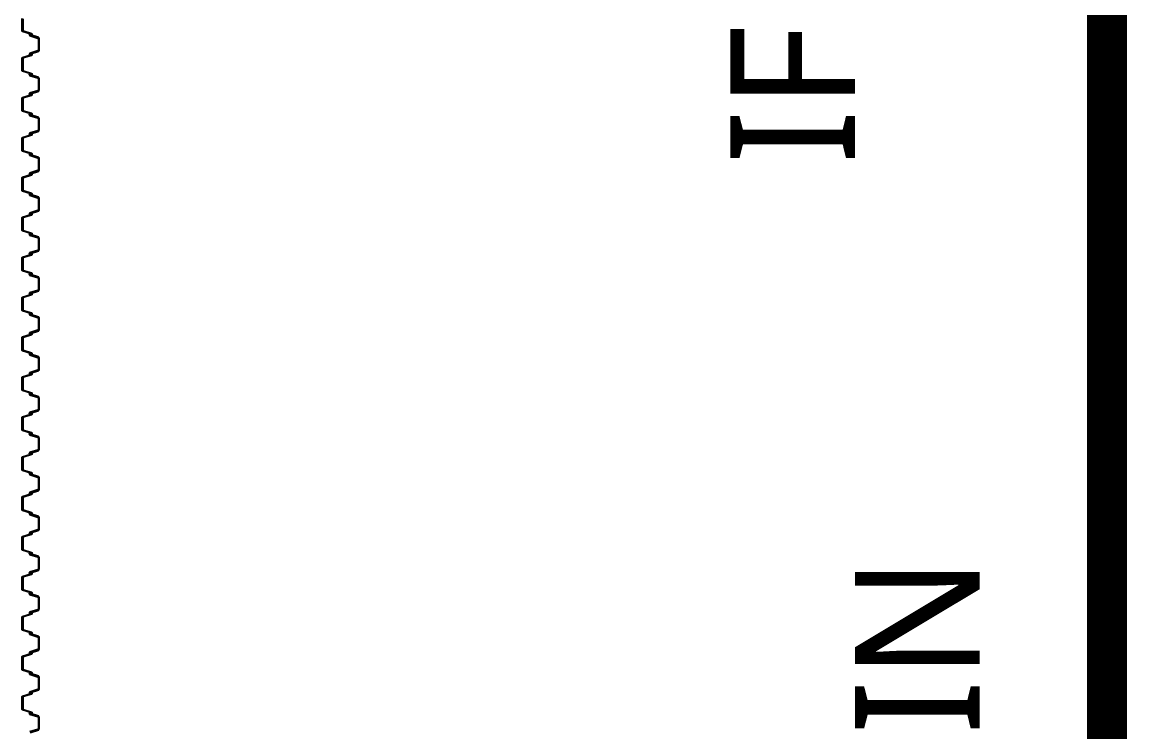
# Model space of a CAD drawing. Header units: millimetres. Extents: x -383953 to 676589, y -101685 to 196247.
# Drawn here: x 196050 to 218200, y 10132 to 24358 of the extents above; entities that cross this region are included whole.
import ezdxf
from ezdxf.enums import TextEntityAlignment as Align

# ---------------------------------------------------------------- set-up
doc = ezdxf.new("R2010")
doc.units = ezdxf.units.MM
doc.layers.add('C-TEXT', color=7, linetype='Continuous')
doc.layers.add('SHEET Pile', color=2, linetype='Continuous')
doc.layers.add('NDC_S_DIM', color=1, linetype='Continuous', lineweight=15)
doc.styles.add('JY-T', font='malgun.ttf')

msp = doc.modelspace()

# ---------------------------------------------------------------- linework, layer by layer
at = {"layer": 'NDC_S_DIM', "ltscale": 100, "const_width": 800}
msp.add_lwpolyline([(217800, 28200), (217800, 19200.4)], dxfattribs=at)
at = {"layer": 'NDC_S_DIM', "color": 2, "ltscale": 100, "const_width": 800}
msp.add_lwpolyline([(217800, 19200), (217800, -400), (199400, -400)], dxfattribs=at)
at = {"layer": 'SHEET Pile'}
for points in [[(196062.8, 24424.1), (196062.8, 24195.9, 0.2992329), (196072.5, 24181), (196236, 24130.8, -0.2992329), (196245.5, 24116.4), (196245.5, 24109, -0.5351003), (196225.1, 24095.2), (196209, 24100.9, -0.2992329), (196207.2, 24103.6), (196207.2, 24111, -0.5393699), (196211.4, 24113.7), (196228.6, 24106.3, 0.5393699), (196232.8, 24109), (196232.8, 24116.4, 0.2992329), (196231, 24119.1), (196059.8, 24172.6, -0.2992329), (196050, 24187.5), (196050, 24432.5, -0.2992329)], [(196204.3, 24089), (196367.5, 24039, -0.2992329), (196377.2, 24024.1), (196377.2, 23795.9, -0.2992329), (196367.5, 23781), (196204, 23730.8, 0.2992329), (196194.5, 23716.4), (196194.5, 23709, 0.5351003), (196214.9, 23695.2), (196231, 23700.9, 0.2992329), (196232.8, 23703.6), (196232.8, 23711, 0.5393699), (196228.6, 23713.7), (196211.4, 23706.3, -0.5393699), (196207.2, 23709), (196207.2, 23716.4, -0.2992329), (196209, 23719.1), (196380.2, 23772.6, 0.2992329), (196390, 23787.5), (196390, 24032.5, 0.2992329), (196380.2, 24047.4), (196209, 24100.9, -0.2992329), (196207.2, 24103.6), (196207.2, 24111, -0.5393699), (196211.4, 24113.7), (196228.6, 24106.3, 0.5393699), (196232.8, 24109), (196232.8, 24116.4, 0.2992329), (196231, 24119.1), (196214.9, 24124.8, 0.5351003), (196194.5, 24111), (196194.5, 24103.6, 0.2992329), (196204, 24089.2)], [(196235.7, 23689), (196072.5, 23639, 0.2992329), (196062.8, 23624.1), (196062.8, 23395.9, 0.2992329), (196072.5, 23381), (196236, 23330.8, -0.2992329), (196245.5, 23316.4), (196245.5, 23309, -0.5351003), (196225.1, 23295.2), (196209, 23300.9, -0.2992329), (196207.2, 23303.6), (196207.2, 23311, -0.5393699), (196211.4, 23313.7), (196228.6, 23306.3, 0.5393699), (196232.8, 23309), (196232.8, 23316.4, 0.2992329), (196231, 23319.1), (196059.8, 23372.6, -0.2992329), (196050, 23387.5), (196050, 23632.5, -0.2992329), (196059.8, 23647.4), (196231, 23700.9, 0.2992329), (196232.8, 23703.6), (196232.8, 23711, 0.5393699), (196228.6, 23713.7), (196211.4, 23706.3, -0.5393699), (196207.2, 23709), (196207.2, 23716.4, -0.2992329), (196209, 23719.1), (196225.1, 23724.8, -0.5351003), (196245.5, 23711), (196245.5, 23703.6, -0.2992329), (196236, 23689.2)], [(196204.3, 23289), (196367.5, 23239, -0.2992329), (196377.2, 23224.1), (196377.2, 22995.9, -0.2992329), (196367.5, 22981), (196204, 22930.8, 0.2992329), (196194.5, 22916.4), (196194.5, 22909, 0.5351003), (196214.9, 22895.2), (196231, 22900.9, 0.2992329), (196232.8, 22903.6), (196232.8, 22911, 0.5393699), (196228.6, 22913.7), (196211.4, 22906.3, -0.5393699), (196207.2, 22909), (196207.2, 22916.4, -0.2992329), (196209, 22919.1), (196380.2, 22972.6, 0.2992329), (196390, 22987.5), (196390, 23232.5, 0.2992329), (196380.2, 23247.4), (196209, 23300.9, -0.2992329), (196207.2, 23303.6), (196207.2, 23311, -0.5393699), (196211.4, 23313.7), (196228.6, 23306.3, 0.5393699), (196232.8, 23309), (196232.8, 23316.4, 0.2992329), (196231, 23319.1), (196214.9, 23324.8, 0.5351003), (196194.5, 23311), (196194.5, 23303.6, 0.2992329), (196204, 23289.2)], [(196235.7, 22889), (196072.5, 22839, 0.2992329), (196062.8, 22824.1), (196062.8, 22595.9, 0.2992329), (196072.5, 22581), (196236, 22530.8, -0.2992329), (196245.5, 22516.4), (196245.5, 22509, -0.5351003), (196225.1, 22495.2), (196209, 22500.9, -0.2992329), (196207.2, 22503.6), (196207.2, 22511, -0.5393699), (196211.4, 22513.7), (196228.6, 22506.3, 0.5393699), (196232.8, 22509), (196232.8, 22516.4, 0.2992329), (196231, 22519.1), (196059.8, 22572.6, -0.2992329), (196050, 22587.5), (196050, 22832.5, -0.2992329), (196059.8, 22847.4), (196231, 22900.9, 0.2992329), (196232.8, 22903.6), (196232.8, 22911, 0.5393699), (196228.6, 22913.7), (196211.4, 22906.3, -0.5393699), (196207.2, 22909), (196207.2, 22916.4, -0.2992329), (196209, 22919.1), (196225.1, 22924.8, -0.5351003), (196245.5, 22911), (196245.5, 22903.6, -0.2992329), (196236, 22889.2)], [(196204.3, 22489), (196367.5, 22439, -0.2992329), (196377.2, 22424.1), (196377.2, 22195.9, -0.2992329), (196367.5, 22181), (196204, 22130.8, 0.2992329), (196194.5, 22116.4), (196194.5, 22109, 0.5351003), (196214.9, 22095.2), (196231, 22100.9, 0.2992329), (196232.8, 22103.6), (196232.8, 22111, 0.5393699), (196228.6, 22113.7), (196211.4, 22106.3, -0.5393699), (196207.2, 22109), (196207.2, 22116.4, -0.2992329), (196209, 22119.1), (196380.2, 22172.6, 0.2992329), (196390, 22187.5), (196390, 22432.5, 0.2992329), (196380.2, 22447.4), (196209, 22500.9, -0.2992329), (196207.2, 22503.6), (196207.2, 22511, -0.5393699), (196211.4, 22513.7), (196228.6, 22506.3, 0.5393699), (196232.8, 22509), (196232.8, 22516.4, 0.2992329), (196231, 22519.1), (196214.9, 22524.8, 0.5351003), (196194.5, 22511), (196194.5, 22503.6, 0.2992329), (196204, 22489.2)], [(196235.7, 22089), (196072.5, 22039, 0.2992329), (196062.8, 22024.1), (196062.8, 21795.9, 0.2992329), (196072.5, 21781), (196236, 21730.8, -0.2992329), (196245.5, 21716.4), (196245.5, 21709, -0.5351003), (196225.1, 21695.2), (196209, 21700.9, -0.2992329), (196207.2, 21703.6), (196207.2, 21711, -0.5393699), (196211.4, 21713.7), (196228.6, 21706.3, 0.5393699), (196232.8, 21709), (196232.8, 21716.4, 0.2992329), (196231, 21719.1), (196059.8, 21772.6, -0.2992329), (196050, 21787.5), (196050, 22032.5, -0.2992329), (196059.8, 22047.4), (196231, 22100.9, 0.2992329), (196232.8, 22103.6), (196232.8, 22111, 0.5393699), (196228.6, 22113.7), (196211.4, 22106.3, -0.5393699), (196207.2, 22109), (196207.2, 22116.4, -0.2992329), (196209, 22119.1), (196225.1, 22124.8, -0.5351003), (196245.5, 22111), (196245.5, 22103.6, -0.2992329), (196236, 22089.2)], [(196204.3, 21689), (196367.5, 21639, -0.2992329), (196377.2, 21624.1), (196377.2, 21395.9, -0.2992329), (196367.5, 21381), (196204, 21330.8, 0.2992329), (196194.5, 21316.4), (196194.5, 21309, 0.5351003), (196214.9, 21295.2), (196231, 21300.9, 0.2992329), (196232.8, 21303.6), (196232.8, 21311, 0.5393699), (196228.6, 21313.7), (196211.4, 21306.3, -0.5393699), (196207.2, 21309), (196207.2, 21316.4, -0.2992329), (196209, 21319.1), (196380.2, 21372.6, 0.2992329), (196390, 21387.5), (196390, 21632.5, 0.2992329), (196380.2, 21647.4), (196209, 21700.9, -0.2992329), (196207.2, 21703.6), (196207.2, 21711, -0.5393699), (196211.4, 21713.7), (196228.6, 21706.3, 0.5393699), (196232.8, 21709), (196232.8, 21716.4, 0.2992329), (196231, 21719.1), (196214.9, 21724.8, 0.5351003), (196194.5, 21711), (196194.5, 21703.6, 0.2992329), (196204, 21689.2)], [(196235.7, 21289), (196072.5, 21239, 0.2992329), (196062.8, 21224.1), (196062.8, 20995.9, 0.2992329), (196072.5, 20981), (196236, 20930.8, -0.2992329), (196245.5, 20916.4), (196245.5, 20909, -0.5351003), (196225.1, 20895.2), (196209, 20900.9, -0.2992329), (196207.2, 20903.6), (196207.2, 20911, -0.5393699), (196211.4, 20913.7), (196228.6, 20906.3, 0.5393699), (196232.8, 20909), (196232.8, 20916.4, 0.2992329), (196231, 20919.1), (196059.8, 20972.6, -0.2992329), (196050, 20987.5), (196050, 21232.5, -0.2992329), (196059.8, 21247.4), (196231, 21300.9, 0.2992329), (196232.8, 21303.6), (196232.8, 21311, 0.5393699), (196228.6, 21313.7), (196211.4, 21306.3, -0.5393699), (196207.2, 21309), (196207.2, 21316.4, -0.2992329), (196209, 21319.1), (196225.1, 21324.8, -0.5351003), (196245.5, 21311), (196245.5, 21303.6, -0.2992329), (196236, 21289.2)], [(196204.3, 20889), (196367.5, 20839, -0.2992329), (196377.2, 20824.1), (196377.2, 20595.9, -0.2992329), (196367.5, 20581), (196204, 20530.8, 0.2992329), (196194.5, 20516.4), (196194.5, 20509, 0.5351003), (196214.9, 20495.2), (196231, 20500.9, 0.2992329), (196232.8, 20503.6), (196232.8, 20511, 0.5393699), (196228.6, 20513.7), (196211.4, 20506.3, -0.5393699), (196207.2, 20509), (196207.2, 20516.4, -0.2992329), (196209, 20519.1), (196380.2, 20572.6, 0.2992329), (196390, 20587.5), (196390, 20832.5, 0.2992329), (196380.2, 20847.4), (196209, 20900.9, -0.2992329), (196207.2, 20903.6), (196207.2, 20911, -0.5393699), (196211.4, 20913.7), (196228.6, 20906.3, 0.5393699), (196232.8, 20909), (196232.8, 20916.4, 0.2992329), (196231, 20919.1), (196214.9, 20924.8, 0.5351003), (196194.5, 20911), (196194.5, 20903.6, 0.2992329), (196204, 20889.2)], [(196235.7, 20489), (196072.5, 20439, 0.2992329), (196062.8, 20424.1), (196062.8, 20195.9, 0.2992329), (196072.5, 20181), (196236, 20130.8, -0.2992329), (196245.5, 20116.4), (196245.5, 20109, -0.5351003), (196225.1, 20095.2), (196209, 20100.9, -0.2992329), (196207.2, 20103.6), (196207.2, 20111, -0.5393699), (196211.4, 20113.7), (196228.6, 20106.3, 0.5393699), (196232.8, 20109), (196232.8, 20116.4, 0.2992329), (196231, 20119.1), (196059.8, 20172.6, -0.2992329), (196050, 20187.5), (196050, 20432.5, -0.2992329), (196059.8, 20447.4), (196231, 20500.9, 0.2992329), (196232.8, 20503.6), (196232.8, 20511, 0.5393699), (196228.6, 20513.7), (196211.4, 20506.3, -0.5393699), (196207.2, 20509), (196207.2, 20516.4, -0.2992329), (196209, 20519.1), (196225.1, 20524.8, -0.5351003), (196245.5, 20511), (196245.5, 20503.6, -0.2992329), (196236, 20489.2)], [(196204.3, 20089), (196367.5, 20039, -0.2992329), (196377.2, 20024.1), (196377.2, 19795.9, -0.2992329), (196367.5, 19781), (196204, 19730.8, 0.2992329), (196194.5, 19716.4), (196194.5, 19709, 0.5351003), (196214.9, 19695.2), (196231, 19700.9, 0.2992329), (196232.8, 19703.6), (196232.8, 19711, 0.5393699), (196228.6, 19713.7), (196211.4, 19706.3, -0.5393699), (196207.2, 19709), (196207.2, 19716.4, -0.2992329), (196209, 19719.1), (196380.2, 19772.6, 0.2992329), (196390, 19787.5), (196390, 20032.5, 0.2992329), (196380.2, 20047.4), (196209, 20100.9, -0.2992329), (196207.2, 20103.6), (196207.2, 20111, -0.5393699), (196211.4, 20113.7), (196228.6, 20106.3, 0.5393699), (196232.8, 20109), (196232.8, 20116.4, 0.2992329), (196231, 20119.1), (196214.9, 20124.8, 0.5351003), (196194.5, 20111), (196194.5, 20103.6, 0.2992329), (196204, 20089.2)], [(196235.7, 19689), (196072.5, 19639, 0.2992329), (196062.8, 19624.1), (196062.8, 19395.9, 0.2992329), (196072.5, 19381), (196236, 19330.8, -0.2992329), (196245.5, 19316.4), (196245.5, 19309, -0.5351003), (196225.1, 19295.2), (196209, 19300.9, -0.2992329), (196207.2, 19303.6), (196207.2, 19311, -0.5393699), (196211.4, 19313.7), (196228.6, 19306.3, 0.5393699), (196232.8, 19309), (196232.8, 19316.4, 0.2992329), (196231, 19319.1), (196059.8, 19372.6, -0.2992329), (196050, 19387.5), (196050, 19632.5, -0.2992329), (196059.8, 19647.4), (196231, 19700.9, 0.2992329), (196232.8, 19703.6), (196232.8, 19711, 0.5393699), (196228.6, 19713.7), (196211.4, 19706.3, -0.5393699), (196207.2, 19709), (196207.2, 19716.4, -0.2992329), (196209, 19719.1), (196225.1, 19724.8, -0.5351003), (196245.5, 19711), (196245.5, 19703.6, -0.2992329), (196236, 19689.2)], [(196204.3, 19289), (196367.5, 19239, -0.2992329), (196377.2, 19224.1), (196377.2, 18995.9, -0.2992329), (196367.5, 18981), (196204, 18930.8, 0.2992329), (196194.5, 18916.4), (196194.5, 18909, 0.5351003), (196214.9, 18895.2), (196231, 18900.9, 0.2992329), (196232.8, 18903.6), (196232.8, 18911, 0.5393699), (196228.6, 18913.7), (196211.4, 18906.3, -0.5393699), (196207.2, 18909), (196207.2, 18916.4, -0.2992329), (196209, 18919.1), (196380.2, 18972.6, 0.2992329), (196390, 18987.5), (196390, 19232.5, 0.2992329), (196380.2, 19247.4), (196209, 19300.9, -0.2992329), (196207.2, 19303.6), (196207.2, 19311, -0.5393699), (196211.4, 19313.7), (196228.6, 19306.3, 0.5393699), (196232.8, 19309), (196232.8, 19316.4, 0.2992329), (196231, 19319.1), (196214.9, 19324.8, 0.5351003), (196194.5, 19311), (196194.5, 19303.6, 0.2992329), (196204, 19289.2)], [(196235.7, 18889), (196072.5, 18839, 0.2992329), (196062.8, 18824.1), (196062.8, 18595.9, 0.2992329), (196072.5, 18581), (196236, 18530.8, -0.2992329), (196245.5, 18516.4), (196245.5, 18509, -0.5351003), (196225.1, 18495.2), (196209, 18500.9, -0.2992329), (196207.2, 18503.6), (196207.2, 18511, -0.5393699), (196211.4, 18513.7), (196228.6, 18506.3, 0.5393699), (196232.8, 18509), (196232.8, 18516.4, 0.2992329), (196231, 18519.1), (196059.8, 18572.6, -0.2992329), (196050, 18587.5), (196050, 18832.5, -0.2992329), (196059.8, 18847.4), (196231, 18900.9, 0.2992329), (196232.8, 18903.6), (196232.8, 18911, 0.5393699), (196228.6, 18913.7), (196211.4, 18906.3, -0.5393699), (196207.2, 18909), (196207.2, 18916.4, -0.2992329), (196209, 18919.1), (196225.1, 18924.8, -0.5351003), (196245.5, 18911), (196245.5, 18903.6, -0.2992329), (196236, 18889.2)], [(196204.3, 18489), (196367.5, 18439, -0.2992329), (196377.2, 18424.1), (196377.2, 18195.9, -0.2992329), (196367.5, 18181), (196204, 18130.8, 0.2992329), (196194.5, 18116.4), (196194.5, 18109, 0.5351003), (196214.9, 18095.2), (196231, 18100.9, 0.2992329), (196232.8, 18103.6), (196232.8, 18111, 0.5393699), (196228.6, 18113.7), (196211.4, 18106.3, -0.5393699), (196207.2, 18109), (196207.2, 18116.4, -0.2992329), (196209, 18119.1), (196380.2, 18172.6, 0.2992329), (196390, 18187.5), (196390, 18432.5, 0.2992329), (196380.2, 18447.4), (196209, 18500.9, -0.2992329), (196207.2, 18503.6), (196207.2, 18511, -0.5393699), (196211.4, 18513.7), (196228.6, 18506.3, 0.5393699), (196232.8, 18509), (196232.8, 18516.4, 0.2992329), (196231, 18519.1), (196214.9, 18524.8, 0.5351003), (196194.5, 18511), (196194.5, 18503.6, 0.2992329), (196204, 18489.2)], [(196235.7, 18089), (196072.5, 18039, 0.2992329), (196062.8, 18024.1), (196062.8, 17795.9, 0.2992329), (196072.5, 17781), (196236, 17730.8, -0.2992329), (196245.5, 17716.4), (196245.5, 17709, -0.5351003), (196225.1, 17695.2), (196209, 17700.9, -0.2992329), (196207.2, 17703.6), (196207.2, 17711, -0.5393699), (196211.4, 17713.7), (196228.6, 17706.3, 0.5393699), (196232.8, 17709), (196232.8, 17716.4, 0.2992329), (196231, 17719.1), (196059.8, 17772.6, -0.2992329), (196050, 17787.5), (196050, 18032.5, -0.2992329), (196059.8, 18047.4), (196231, 18100.9, 0.2992329), (196232.8, 18103.6), (196232.8, 18111, 0.5393699), (196228.6, 18113.7), (196211.4, 18106.3, -0.5393699), (196207.2, 18109), (196207.2, 18116.4, -0.2992329), (196209, 18119.1), (196225.1, 18124.8, -0.5351003), (196245.5, 18111), (196245.5, 18103.6, -0.2992329), (196236, 18089.2)], [(196204.3, 17689), (196367.5, 17639, -0.2992329), (196377.2, 17624.1), (196377.2, 17395.9, -0.2992329), (196367.5, 17381), (196204, 17330.8, 0.2992329), (196194.5, 17316.4), (196194.5, 17309, 0.5351003), (196214.9, 17295.2), (196231, 17300.9, 0.2992329), (196232.8, 17303.6), (196232.8, 17311, 0.5393699), (196228.6, 17313.7), (196211.4, 17306.3, -0.5393699), (196207.2, 17309), (196207.2, 17316.4, -0.2992329), (196209, 17319.1), (196380.2, 17372.6, 0.2992329), (196390, 17387.5), (196390, 17632.5, 0.2992329), (196380.2, 17647.4), (196209, 17700.9, -0.2992329), (196207.2, 17703.6), (196207.2, 17711, -0.5393699), (196211.4, 17713.7), (196228.6, 17706.3, 0.5393699), (196232.8, 17709), (196232.8, 17716.4, 0.2992329), (196231, 17719.1), (196214.9, 17724.8, 0.5351003), (196194.5, 17711), (196194.5, 17703.6, 0.2992329), (196204, 17689.2)], [(196235.7, 17289), (196072.5, 17239, 0.2992329), (196062.8, 17224.1), (196062.8, 16995.9, 0.2992329), (196072.5, 16981), (196236, 16930.8, -0.2992329), (196245.5, 16916.4), (196245.5, 16909, -0.5351003), (196225.1, 16895.2), (196209, 16900.9, -0.2992329), (196207.2, 16903.6), (196207.2, 16911, -0.5393699), (196211.4, 16913.7), (196228.6, 16906.3, 0.5393699), (196232.8, 16909), (196232.8, 16916.4, 0.2992329), (196231, 16919.1), (196059.8, 16972.6, -0.2992329), (196050, 16987.5), (196050, 17232.5, -0.2992329), (196059.8, 17247.4), (196231, 17300.9, 0.2992329), (196232.8, 17303.6), (196232.8, 17311, 0.5393699), (196228.6, 17313.7), (196211.4, 17306.3, -0.5393699), (196207.2, 17309), (196207.2, 17316.4, -0.2992329), (196209, 17319.1), (196225.1, 17324.8, -0.5351003), (196245.5, 17311), (196245.5, 17303.6, -0.2992329), (196236, 17289.2)], [(196204.3, 16889), (196367.5, 16839, -0.2992329), (196377.2, 16824.1), (196377.2, 16595.9, -0.2992329), (196367.5, 16581), (196204, 16530.8, 0.2992329), (196194.5, 16516.4), (196194.5, 16509, 0.5351003), (196214.9, 16495.2), (196231, 16500.9, 0.2992329), (196232.8, 16503.6), (196232.8, 16511, 0.5393699), (196228.6, 16513.7), (196211.4, 16506.3, -0.5393699), (196207.2, 16509), (196207.2, 16516.4, -0.2992329), (196209, 16519.1), (196380.2, 16572.6, 0.2992329), (196390, 16587.5), (196390, 16832.5, 0.2992329), (196380.2, 16847.4), (196209, 16900.9, -0.2992329), (196207.2, 16903.6), (196207.2, 16911, -0.5393699), (196211.4, 16913.7), (196228.6, 16906.3, 0.5393699), (196232.8, 16909), (196232.8, 16916.4, 0.2992329), (196231, 16919.1), (196214.9, 16924.8, 0.5351003), (196194.5, 16911), (196194.5, 16903.6, 0.2992329), (196204, 16889.2)], [(196235.7, 16489), (196072.5, 16439, 0.2992329), (196062.8, 16424.1), (196062.8, 16195.9, 0.2992329), (196072.5, 16181), (196236, 16130.8, -0.2992329), (196245.5, 16116.4), (196245.5, 16109, -0.5351003), (196225.1, 16095.2), (196209, 16100.9, -0.2992329), (196207.2, 16103.6), (196207.2, 16111, -0.5393699), (196211.4, 16113.7), (196228.6, 16106.3, 0.5393699), (196232.8, 16109), (196232.8, 16116.4, 0.2992329), (196231, 16119.1), (196059.8, 16172.6, -0.2992329), (196050, 16187.5), (196050, 16432.5, -0.2992329), (196059.8, 16447.4), (196231, 16500.9, 0.2992329), (196232.8, 16503.6), (196232.8, 16511, 0.5393699), (196228.6, 16513.7), (196211.4, 16506.3, -0.5393699), (196207.2, 16509), (196207.2, 16516.4, -0.2992329), (196209, 16519.1), (196225.1, 16524.8, -0.5351003), (196245.5, 16511), (196245.5, 16503.6, -0.2992329), (196236, 16489.2)], [(196204.3, 16089), (196367.5, 16039, -0.2992329), (196377.2, 16024.1), (196377.2, 15795.9, -0.2992329), (196367.5, 15781), (196204, 15730.8, 0.2992329), (196194.5, 15716.4), (196194.5, 15709, 0.5351003), (196214.9, 15695.2), (196231, 15700.9, 0.2992329), (196232.8, 15703.6), (196232.8, 15711, 0.5393699), (196228.6, 15713.7), (196211.4, 15706.3, -0.5393699), (196207.2, 15709), (196207.2, 15716.4, -0.2992329), (196209, 15719.1), (196380.2, 15772.6, 0.2992329), (196390, 15787.5), (196390, 16032.5, 0.2992329), (196380.2, 16047.4), (196209, 16100.9, -0.2992329), (196207.2, 16103.6), (196207.2, 16111, -0.5393699), (196211.4, 16113.7), (196228.6, 16106.3, 0.5393699), (196232.8, 16109), (196232.8, 16116.4, 0.2992329), (196231, 16119.1), (196214.9, 16124.8, 0.5351003), (196194.5, 16111), (196194.5, 16103.6, 0.2992329), (196204, 16089.2)], [(196235.7, 15689), (196072.5, 15639, 0.2992329), (196062.8, 15624.1), (196062.8, 15395.9, 0.2992329), (196072.5, 15381), (196236, 15330.8, -0.2992329), (196245.5, 15316.4), (196245.5, 15309, -0.5351003), (196225.1, 15295.2), (196209, 15300.9, -0.2992329), (196207.2, 15303.6), (196207.2, 15311, -0.5393699), (196211.4, 15313.7), (196228.6, 15306.3, 0.5393699), (196232.8, 15309), (196232.8, 15316.4, 0.2992329), (196231, 15319.1), (196059.8, 15372.6, -0.2992329), (196050, 15387.5), (196050, 15632.5, -0.2992329), (196059.8, 15647.4), (196231, 15700.9, 0.2992329), (196232.8, 15703.6), (196232.8, 15711, 0.5393699), (196228.6, 15713.7), (196211.4, 15706.3, -0.5393699), (196207.2, 15709), (196207.2, 15716.4, -0.2992329), (196209, 15719.1), (196225.1, 15724.8, -0.5351003), (196245.5, 15711), (196245.5, 15703.6, -0.2992329), (196236, 15689.2)], [(196204.3, 15289), (196367.5, 15239, -0.2992329), (196377.2, 15224.1), (196377.2, 14995.9, -0.2992329), (196367.5, 14981), (196204, 14930.8, 0.2992329), (196194.5, 14916.4), (196194.5, 14909, 0.5351003), (196214.9, 14895.2), (196231, 14900.9, 0.2992329), (196232.8, 14903.6), (196232.8, 14911, 0.5393699), (196228.6, 14913.7), (196211.4, 14906.3, -0.5393699), (196207.2, 14909), (196207.2, 14916.4, -0.2992329), (196209, 14919.1), (196380.2, 14972.6, 0.2992329), (196390, 14987.5), (196390, 15232.5, 0.2992329), (196380.2, 15247.4), (196209, 15300.9, -0.2992329), (196207.2, 15303.6), (196207.2, 15311, -0.5393699), (196211.4, 15313.7), (196228.6, 15306.3, 0.5393699), (196232.8, 15309), (196232.8, 15316.4, 0.2992329), (196231, 15319.1), (196214.9, 15324.8, 0.5351003), (196194.5, 15311), (196194.5, 15303.6, 0.2992329), (196204, 15289.2)], [(196235.7, 14889), (196072.5, 14839, 0.2992329), (196062.8, 14824.1), (196062.8, 14595.9, 0.2992329), (196072.5, 14581), (196236, 14530.8, -0.2992329), (196245.5, 14516.4), (196245.5, 14509, -0.5351003), (196225.1, 14495.2), (196209, 14500.9, -0.2992329), (196207.2, 14503.6), (196207.2, 14511, -0.5393699), (196211.4, 14513.7), (196228.6, 14506.3, 0.5393699), (196232.8, 14509), (196232.8, 14516.4, 0.2992329), (196231, 14519.1), (196059.8, 14572.6, -0.2992329), (196050, 14587.5), (196050, 14832.5, -0.2992329), (196059.8, 14847.4), (196231, 14900.9, 0.2992329), (196232.8, 14903.6), (196232.8, 14911, 0.5393699), (196228.6, 14913.7), (196211.4, 14906.3, -0.5393699), (196207.2, 14909), (196207.2, 14916.4, -0.2992329), (196209, 14919.1), (196225.1, 14924.8, -0.5351003), (196245.5, 14911), (196245.5, 14903.6, -0.2992329), (196236, 14889.2)], [(196204.3, 14489), (196367.5, 14439, -0.2992329), (196377.2, 14424.1), (196377.2, 14195.9, -0.2992329), (196367.5, 14181), (196204, 14130.8, 0.2992329), (196194.5, 14116.4), (196194.5, 14109, 0.5351003), (196214.9, 14095.2), (196231, 14100.9, 0.2992329), (196232.8, 14103.6), (196232.8, 14111, 0.5393699), (196228.6, 14113.7), (196211.4, 14106.3, -0.5393699), (196207.2, 14109), (196207.2, 14116.4, -0.2992329), (196209, 14119.1), (196380.2, 14172.6, 0.2992329), (196390, 14187.5), (196390, 14432.5, 0.2992329), (196380.2, 14447.4), (196209, 14500.9, -0.2992329), (196207.2, 14503.6), (196207.2, 14511, -0.5393699), (196211.4, 14513.7), (196228.6, 14506.3, 0.5393699), (196232.8, 14509), (196232.8, 14516.4, 0.2992329), (196231, 14519.1), (196214.9, 14524.8, 0.5351003), (196194.5, 14511), (196194.5, 14503.6, 0.2992329), (196204, 14489.2)], [(196235.7, 14089), (196072.5, 14039, 0.2992329), (196062.8, 14024.1), (196062.8, 13795.9, 0.2992329), (196072.5, 13781), (196236, 13730.8, -0.2992329), (196245.5, 13716.4), (196245.5, 13709, -0.5351003), (196225.1, 13695.2), (196209, 13700.9, -0.2992329), (196207.2, 13703.6), (196207.2, 13711, -0.5393699), (196211.4, 13713.7), (196228.6, 13706.3, 0.5393699), (196232.8, 13709), (196232.8, 13716.4, 0.2992329), (196231, 13719.1), (196059.8, 13772.6, -0.2992329), (196050, 13787.5), (196050, 14032.5, -0.2992329), (196059.8, 14047.4), (196231, 14100.9, 0.2992329), (196232.8, 14103.6), (196232.8, 14111, 0.5393699), (196228.6, 14113.7), (196211.4, 14106.3, -0.5393699), (196207.2, 14109), (196207.2, 14116.4, -0.2992329), (196209, 14119.1), (196225.1, 14124.8, -0.5351003), (196245.5, 14111), (196245.5, 14103.6, -0.2992329), (196236, 14089.2)], [(196204.3, 13689), (196367.5, 13639, -0.2992329), (196377.2, 13624.1), (196377.2, 13395.9, -0.2992329), (196367.5, 13381), (196204, 13330.8, 0.2992329), (196194.5, 13316.4), (196194.5, 13309, 0.5351003), (196214.9, 13295.2), (196231, 13300.9, 0.2992329), (196232.8, 13303.6), (196232.8, 13311, 0.5393699), (196228.6, 13313.7), (196211.4, 13306.3, -0.5393699), (196207.2, 13309), (196207.2, 13316.4, -0.2992329), (196209, 13319.1), (196380.2, 13372.6, 0.2992329), (196390, 13387.5), (196390, 13632.5, 0.2992329), (196380.2, 13647.4), (196209, 13700.9, -0.2992329), (196207.2, 13703.6), (196207.2, 13711, -0.5393699), (196211.4, 13713.7), (196228.6, 13706.3, 0.5393699), (196232.8, 13709), (196232.8, 13716.4, 0.2992329), (196231, 13719.1), (196214.9, 13724.8, 0.5351003), (196194.5, 13711), (196194.5, 13703.6, 0.2992329), (196204, 13689.2)], [(196235.7, 13289), (196072.5, 13239, 0.2992329), (196062.8, 13224.1), (196062.8, 12995.9, 0.2992329), (196072.5, 12981), (196236, 12930.8, -0.2992329), (196245.5, 12916.4), (196245.5, 12909, -0.5351003), (196225.1, 12895.2), (196209, 12900.9, -0.2992329), (196207.2, 12903.6), (196207.2, 12911, -0.5393699), (196211.4, 12913.7), (196228.6, 12906.3, 0.5393699), (196232.8, 12909), (196232.8, 12916.4, 0.2992329), (196231, 12919.1), (196059.8, 12972.6, -0.2992329), (196050, 12987.5), (196050, 13232.5, -0.2992329), (196059.8, 13247.4), (196231, 13300.9, 0.2992329), (196232.8, 13303.6), (196232.8, 13311, 0.5393699), (196228.6, 13313.7), (196211.4, 13306.3, -0.5393699), (196207.2, 13309), (196207.2, 13316.4, -0.2992329), (196209, 13319.1), (196225.1, 13324.8, -0.5351003), (196245.5, 13311), (196245.5, 13303.6, -0.2992329), (196236, 13289.2)], [(196204.3, 12889), (196367.5, 12839, -0.2992329), (196377.2, 12824.1), (196377.2, 12595.9, -0.2992329), (196367.5, 12581), (196204, 12530.8, 0.2992329), (196194.5, 12516.4), (196194.5, 12509, 0.5351003), (196214.9, 12495.2), (196231, 12500.9, 0.2992329), (196232.8, 12503.6), (196232.8, 12511, 0.5393699), (196228.6, 12513.7), (196211.4, 12506.3, -0.5393699), (196207.2, 12509), (196207.2, 12516.4, -0.2992329), (196209, 12519.1), (196380.2, 12572.6, 0.2992329), (196390, 12587.5), (196390, 12832.5, 0.2992329), (196380.2, 12847.4), (196209, 12900.9, -0.2992329), (196207.2, 12903.6), (196207.2, 12911, -0.5393699), (196211.4, 12913.7), (196228.6, 12906.3, 0.5393699), (196232.8, 12909), (196232.8, 12916.4, 0.2992329), (196231, 12919.1), (196214.9, 12924.8, 0.5351003), (196194.5, 12911), (196194.5, 12903.6, 0.2992329), (196204, 12889.2)], [(196235.7, 12489), (196072.5, 12439, 0.2992329), (196062.8, 12424.1), (196062.8, 12195.9, 0.2992329), (196072.5, 12181), (196236, 12130.8, -0.2992329), (196245.5, 12116.4), (196245.5, 12109, -0.5351003), (196225.1, 12095.2), (196209, 12100.9, -0.2992329), (196207.2, 12103.6), (196207.2, 12111, -0.5393699), (196211.4, 12113.7), (196228.6, 12106.3, 0.5393699), (196232.8, 12109), (196232.8, 12116.4, 0.2992329), (196231, 12119.1), (196059.8, 12172.6, -0.2992329), (196050, 12187.5), (196050, 12432.5, -0.2992329), (196059.8, 12447.4), (196231, 12500.9, 0.2992329), (196232.8, 12503.6), (196232.8, 12511, 0.5393699), (196228.6, 12513.7), (196211.4, 12506.3, -0.5393699), (196207.2, 12509), (196207.2, 12516.4, -0.2992329), (196209, 12519.1), (196225.1, 12524.8, -0.5351003), (196245.5, 12511), (196245.5, 12503.6, -0.2992329), (196236, 12489.2)], [(196204.3, 12089), (196367.5, 12039, -0.2992329), (196377.2, 12024.1), (196377.2, 11795.9, -0.2992329), (196367.5, 11781), (196204, 11730.8, 0.2992329), (196194.5, 11716.4), (196194.5, 11709, 0.5351003), (196214.9, 11695.2), (196231, 11700.9, 0.2992329), (196232.8, 11703.6), (196232.8, 11711, 0.5393699), (196228.6, 11713.7), (196211.4, 11706.3, -0.5393699), (196207.2, 11709), (196207.2, 11716.4, -0.2992329), (196209, 11719.1), (196380.2, 11772.6, 0.2992329), (196390, 11787.5), (196390, 12032.5, 0.2992329), (196380.2, 12047.4), (196209, 12100.9, -0.2992329), (196207.2, 12103.6), (196207.2, 12111, -0.5393699), (196211.4, 12113.7), (196228.6, 12106.3, 0.5393699), (196232.8, 12109), (196232.8, 12116.4, 0.2992329), (196231, 12119.1), (196214.9, 12124.8, 0.5351003), (196194.5, 12111), (196194.5, 12103.6, 0.2992329), (196204, 12089.2)], [(196235.7, 11689), (196072.5, 11639, 0.2992329), (196062.8, 11624.1), (196062.8, 11395.9, 0.2992329), (196072.5, 11381), (196236, 11330.8, -0.2992329), (196245.5, 11316.4), (196245.5, 11309, -0.5351003), (196225.1, 11295.2), (196209, 11300.9, -0.2992329), (196207.2, 11303.6), (196207.2, 11311, -0.5393699), (196211.4, 11313.7), (196228.6, 11306.3, 0.5393699), (196232.8, 11309), (196232.8, 11316.4, 0.2992329), (196231, 11319.1), (196059.8, 11372.6, -0.2992329), (196050, 11387.5), (196050, 11632.5, -0.2992329), (196059.8, 11647.4), (196231, 11700.9, 0.2992329), (196232.8, 11703.6), (196232.8, 11711, 0.5393699), (196228.6, 11713.7), (196211.4, 11706.3, -0.5393699), (196207.2, 11709), (196207.2, 11716.4, -0.2992329), (196209, 11719.1), (196225.1, 11724.8, -0.5351003), (196245.5, 11711), (196245.5, 11703.6, -0.2992329), (196236, 11689.2)], [(196204.3, 11289), (196367.5, 11239, -0.2992329), (196377.2, 11224.1), (196377.2, 10995.9, -0.2992329), (196367.5, 10981), (196204, 10930.8, 0.2992329), (196194.5, 10916.4), (196194.5, 10909, 0.5351003), (196214.9, 10895.2), (196231, 10900.9, 0.2992329), (196232.8, 10903.6), (196232.8, 10911, 0.5393699), (196228.6, 10913.7), (196211.4, 10906.3, -0.5393699), (196207.2, 10909), (196207.2, 10916.4, -0.2992329), (196209, 10919.1), (196380.2, 10972.6, 0.2992329), (196390, 10987.5), (196390, 11232.5, 0.2992329), (196380.2, 11247.4), (196209, 11300.9, -0.2992329), (196207.2, 11303.6), (196207.2, 11311, -0.5393699), (196211.4, 11313.7), (196228.6, 11306.3, 0.5393699), (196232.8, 11309), (196232.8, 11316.4, 0.2992329), (196231, 11319.1), (196214.9, 11324.8, 0.5351003), (196194.5, 11311), (196194.5, 11303.6, 0.2992329), (196204, 11289.2)], [(196235.7, 10889), (196072.5, 10839, 0.2992329), (196062.8, 10824.1), (196062.8, 10595.9, 0.2992329), (196072.5, 10581), (196236, 10530.8, -0.2992329), (196245.5, 10516.4), (196245.5, 10509, -0.5351003), (196225.1, 10495.2), (196209, 10500.9, -0.2992329), (196207.2, 10503.6), (196207.2, 10511, -0.5393699), (196211.4, 10513.7), (196228.6, 10506.3, 0.5393699), (196232.8, 10509), (196232.8, 10516.4, 0.2992329), (196231, 10519.1), (196059.8, 10572.6, -0.2992329), (196050, 10587.5), (196050, 10832.5, -0.2992329), (196059.8, 10847.4), (196231, 10900.9, 0.2992329), (196232.8, 10903.6), (196232.8, 10911, 0.5393699), (196228.6, 10913.7), (196211.4, 10906.3, -0.5393699), (196207.2, 10909), (196207.2, 10916.4, -0.2992329), (196209, 10919.1), (196225.1, 10924.8, -0.5351003), (196245.5, 10911), (196245.5, 10903.6, -0.2992329), (196236, 10889.2)], [(196209, 10119.1), (196380.2, 10172.6, 0.2992329), (196390, 10187.5), (196390, 10432.5, 0.2992329), (196380.2, 10447.4), (196209, 10500.9, -0.2992329), (196207.2, 10503.6), (196207.2, 10511, -0.5393699), (196211.4, 10513.7), (196228.6, 10506.3, 0.5393699), (196232.8, 10509), (196232.8, 10516.4, 0.2992329), (196231, 10519.1), (196214.9, 10524.8, 0.5351003), (196194.5, 10511), (196194.5, 10503.6, 0.2992329), (196204, 10489.2)], [(196204.3, 10489), (196367.5, 10439, -0.2992329), (196377.2, 10424.1), (196377.2, 10195.9, -0.2992329), (196367.5, 10181), (196204, 10130.8, 0.2992329)]]:
    msp.add_lwpolyline(points, format="xyb", dxfattribs=at)

# ---------------------------------------------------------------- texts
at = {"layer": 'C-TEXT', "color": 1, "style": 'JY-T'}
for s, p in [('IF', (211500, 22900)), ('IN', (214000, 11861.6))]:
    msp.add_text(s, height=2500, rotation=90, dxfattribs=at).set_placement(p, align=Align.MIDDLE_CENTER)

doc.saveas('drawing.dxf')
